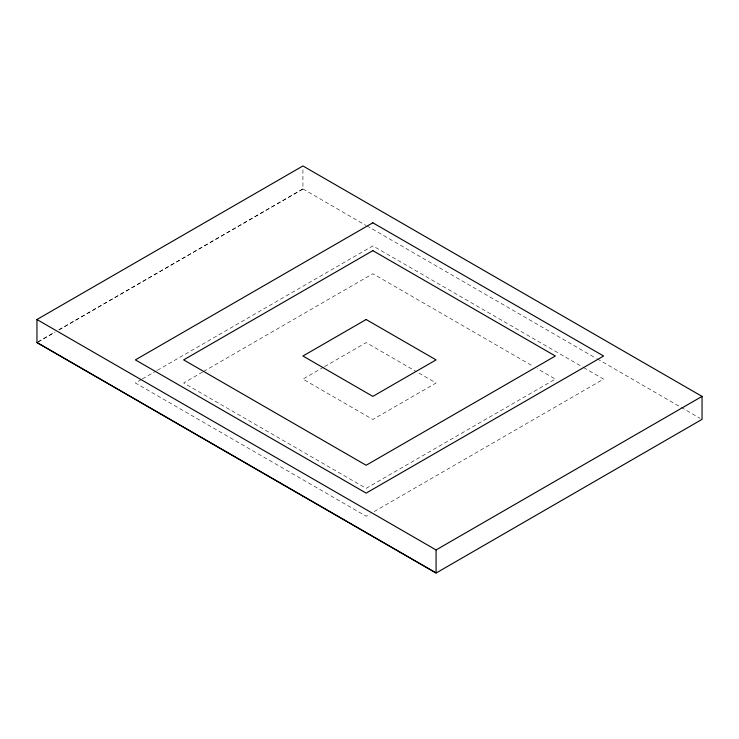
<?xml version="1.0" encoding="UTF-8"?>
<svg xmlns="http://www.w3.org/2000/svg" width="739" height="739" viewBox="0 0 739 739"><rect width="100%" height="100%" fill="white"/><g stroke="black" fill="none" stroke-linecap="round" stroke-linejoin="round"><path stroke-width="0.55" stroke-dasharray="3.69 2.77" d="M37.948 341.898L54.945 332.088M58.944 329.779L302.925 188.916L302.925 168.252M37.948 342.028L54.945 332.217M58.944 329.908L302.925 189.055M141.38 379.523L135.394 382.987L366.147 516.21L370.137 513.901M142.378 378.95L156.354 370.886M157.352 370.313L372.853 245.893L582.628 367.006M202.569 372.059L183.651 382.987L366.147 488.35L555.349 379.116L537.401 368.752M203.567 371.486L372.853 273.744L533.41 366.442M323.664 367.135L302.925 379.116L372.853 419.484L436.075 382.987L417.101 372.022M324.652 366.562L366.147 342.61L416.094 371.449M374.128 511.6L603.606 379.116L583.625 367.579M302.925 188.916L365.787 225.349M366.784 225.792L596.281 358.424M597.278 358.868L680.102 406.81M681.099 407.254L700.055 418.339"/><path stroke-width="1.11" d="M36.95 319.516L436.075 549.945L436.075 572.91L36.95 342.48L36.95 319.516L302.925 165.952L702.05 396.39L702.05 419.355L436.075 573.048L36.95 342.61M436.075 549.945L702.05 396.39M372.853 222.79L135.394 359.884L366.147 493.107L603.606 356.013L372.853 222.79M372.853 250.65L183.651 359.884L366.147 465.256L555.349 356.013L372.853 250.65M366.147 319.516L302.925 356.013L372.853 396.39L436.075 359.884L366.147 319.516"/></g></svg>
